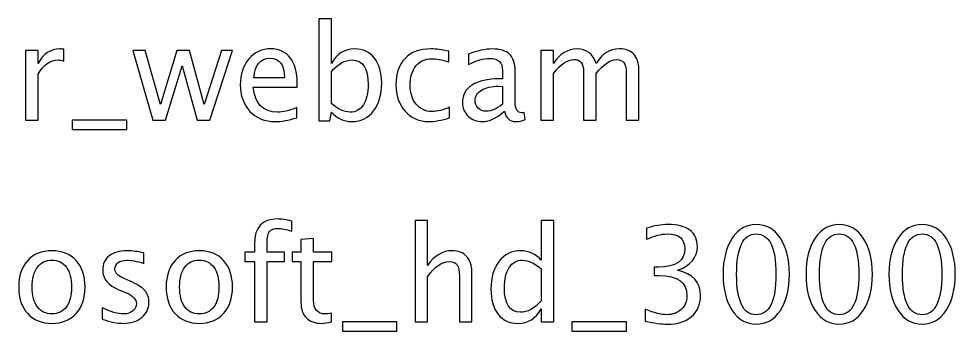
# Model space of a CAD drawing. Header units: centimetres. Extents: x -4.79 to 4.37, y -1.79 to 6.76.
# Drawn here: x -0.167 to 4.368, y 5.244 to 6.756 of the extents above; entities that cross this region are included whole.
import ezdxf

# ---------------------------------------------------------------- set-up
doc = ezdxf.new("R2010")
doc.units = ezdxf.units.CM
doc.header["$MEASUREMENT"] = 0
doc.layers.add('Layer 1', color=7, linetype='Continuous')

msp = doc.modelspace()

# ---------------------------------------------------------------- linework, layer by layer
at = {"layer": 'Layer 1'}
for points, knots in [([(1.28655, 6.26214), (1.28655, 6.26214), (1.28655, 6.75554), (1.28655, 6.75554), (1.28655, 6.75554), (1.28655, 6.75554), (1.34751, 6.75554), (1.34751, 6.75554), (1.34751, 6.75554), (1.34751, 6.75554), (1.34751, 6.53889), (1.34751, 6.53889), (1.34751, 6.53889), (1.37249, 6.58599), (1.41006, 6.60949), (1.46012, 6.60949), (1.46012, 6.60949), (1.50065, 6.60949), (1.53251, 6.59477), (1.55579, 6.56525), (1.55579, 6.56525), (1.57907, 6.53572), (1.59072, 6.4954), (1.59072, 6.44428), (1.59072, 6.44428), (1.59072, 6.38861), (1.57749, 6.34363), (1.55113, 6.30955), (1.55113, 6.30955), (1.52478, 6.27537), (1.49007, 6.25833), (1.4471, 6.25833), (1.4471, 6.25833), (1.4072, 6.25833), (1.37397, 6.27357), (1.34751, 6.30416), (1.34751, 6.30416), (1.34751, 6.30416), (1.3401, 6.26214), (1.3401, 6.26214), (1.3401, 6.26214), (1.3401, 6.26214), (1.28655, 6.26214), (1.28655, 6.26214)], [0, 0, 0, 0, 0.0833333, 0.0833333, 0.0833333, 0.0833333, 0.1666667, 0.1666667, 0.1666667, 0.1666667, 0.25, 0.25, 0.25, 0.25, 0.3333333, 0.3333333, 0.3333333, 0.3333333, 0.4166667, 0.4166667, 0.4166667, 0.4166667, 0.5, 0.5, 0.5, 0.5, 0.5833333, 0.5833333, 0.5833333, 0.5833333, 0.6666667, 0.6666667, 0.6666667, 0.6666667, 0.75, 0.75, 0.75, 0.75, 0.8333333, 0.8333333, 0.8333333, 0.8333333, 1, 1, 1, 1]), ([(-0.13384, 6.26595), (-0.13384, 6.26595), (-0.13384, 6.6025), (-0.13384, 6.6025), (-0.13384, 6.6025), (-0.13384, 6.6025), (-0.07288, 6.6025), (-0.07288, 6.6025), (-0.07288, 6.6025), (-0.07288, 6.6025), (-0.07288, 6.53889), (-0.07288, 6.53889), (-0.07288, 6.53889), (-0.04864, 6.58599), (-0.01351, 6.60949), (0.03264, 6.60949), (0.03264, 6.60949), (0.03888, 6.60949), (0.04544, 6.60896), (0.05222, 6.6079), (0.05222, 6.6079), (0.05222, 6.6079), (0.05222, 6.55085), (0.05222, 6.55085), (0.05222, 6.55085), (0.04163, 6.55435), (0.03232, 6.55615), (0.02428, 6.55615), (0.02428, 6.55615), (-0.01446, 6.55615), (-0.04684, 6.53329), (-0.07288, 6.48746), (-0.07288, 6.48746), (-0.07288, 6.48746), (-0.07288, 6.26595), (-0.07288, 6.26595), (-0.07288, 6.26595), (-0.07288, 6.26595), (-0.13384, 6.26595), (-0.13384, 6.26595)], [0, 0, 0, 0, 0.0909091, 0.0909091, 0.0909091, 0.0909091, 0.1818182, 0.1818182, 0.1818182, 0.1818182, 0.2727273, 0.2727273, 0.2727273, 0.2727273, 0.3636364, 0.3636364, 0.3636364, 0.3636364, 0.4545455, 0.4545455, 0.4545455, 0.4545455, 0.5454545, 0.5454545, 0.5454545, 0.5454545, 0.6363636, 0.6363636, 0.6363636, 0.6363636, 0.7272727, 0.7272727, 0.7272727, 0.7272727, 0.8181818, 0.8181818, 0.8181818, 0.8181818, 1, 1, 1, 1]), ([(0.48285, 6.26595), (0.48285, 6.26595), (0.38633, 6.6025), (0.38633, 6.6025), (0.38633, 6.6025), (0.38633, 6.6025), (0.44581, 6.6025), (0.44581, 6.6025), (0.44581, 6.6025), (0.44581, 6.6025), (0.51979, 6.3412), (0.51979, 6.3412), (0.51979, 6.3412), (0.51979, 6.3412), (0.59958, 6.6025), (0.59958, 6.6025), (0.59958, 6.6025), (0.59958, 6.6025), (0.66054, 6.6025), (0.66054, 6.6025), (0.66054, 6.6025), (0.66054, 6.6025), (0.73071, 6.34162), (0.73071, 6.34162), (0.73071, 6.34162), (0.73071, 6.34162), (0.81559, 6.6025), (0.81559, 6.6025), (0.81559, 6.6025), (0.81559, 6.6025), (0.86766, 6.6025), (0.86766, 6.6025), (0.86766, 6.6025), (0.86766, 6.6025), (0.75781, 6.26595), (0.75781, 6.26595), (0.75781, 6.26595), (0.75781, 6.26595), (0.69685, 6.26595), (0.69685, 6.26595), (0.69685, 6.26595), (0.69685, 6.26595), (0.62467, 6.52842), (0.62467, 6.52842), (0.62467, 6.52842), (0.62467, 6.52842), (0.54381, 6.26595), (0.54381, 6.26595), (0.54381, 6.26595), (0.54381, 6.26595), (0.48285, 6.26595), (0.48285, 6.26595)], [0, 0, 0, 0, 0.0714286, 0.0714286, 0.0714286, 0.0714286, 0.1428571, 0.1428571, 0.1428571, 0.1428571, 0.2142857, 0.2142857, 0.2142857, 0.2142857, 0.2857143, 0.2857143, 0.2857143, 0.2857143, 0.3571429, 0.3571429, 0.3571429, 0.3571429, 0.4285714, 0.4285714, 0.4285714, 0.4285714, 0.5, 0.5, 0.5, 0.5, 0.5714286, 0.5714286, 0.5714286, 0.5714286, 0.6428571, 0.6428571, 0.6428571, 0.6428571, 0.7142857, 0.7142857, 0.7142857, 0.7142857, 0.7857143, 0.7857143, 0.7857143, 0.7857143, 0.8571429, 0.8571429, 0.8571429, 0.8571429, 1, 1, 1, 1]), ([(1.17977, 6.27675), (1.13881, 6.26447), (1.10378, 6.25833), (1.07457, 6.25833), (1.07457, 6.25833), (1.02472, 6.25833), (0.98419, 6.27484), (0.95296, 6.30775), (0.95296, 6.30775), (0.92174, 6.34067), (0.90608, 6.38332), (0.90608, 6.43581), (0.90608, 6.43581), (0.90608, 6.48672), (0.91984, 6.52852), (0.94746, 6.56123), (0.94746, 6.56123), (0.97508, 6.59382), (1.01043, 6.61012), (1.05351, 6.61012), (1.05351, 6.61012), (1.09425, 6.61012), (1.12579, 6.59562), (1.14802, 6.56662), (1.14802, 6.56662), (1.17024, 6.53762), (1.18135, 6.49656), (1.18135, 6.44333), (1.18135, 6.44333), (1.18135, 6.44333), (1.18104, 6.4247), (1.18104, 6.4247), (1.18104, 6.4247), (1.18104, 6.4247), (0.96831, 6.4247), (0.96831, 6.4247), (0.96831, 6.4247), (0.9772, 6.34427), (1.01646, 6.30405), (1.086, 6.30405), (1.086, 6.30405), (1.1115, 6.30405), (1.14272, 6.31125), (1.17977, 6.32564), (1.17977, 6.32564), (1.17977, 6.32564), (1.17977, 6.27675), (1.17977, 6.27675)], [0, 0, 0, 0, 0.0769231, 0.0769231, 0.0769231, 0.0769231, 0.1538462, 0.1538462, 0.1538462, 0.1538462, 0.2307692, 0.2307692, 0.2307692, 0.2307692, 0.3076923, 0.3076923, 0.3076923, 0.3076923, 0.3846154, 0.3846154, 0.3846154, 0.3846154, 0.4615385, 0.4615385, 0.4615385, 0.4615385, 0.5384615, 0.5384615, 0.5384615, 0.5384615, 0.6153846, 0.6153846, 0.6153846, 0.6153846, 0.6923077, 0.6923077, 0.6923077, 0.6923077, 0.7692308, 0.7692308, 0.7692308, 0.7692308, 0.8461538, 0.8461538, 0.8461538, 0.8461538, 1, 1, 1, 1]), ([(1.91986, 6.27611), (1.88038, 6.26426), (1.84631, 6.25833), (1.81763, 6.25833), (1.81763, 6.25833), (1.77212, 6.25833), (1.73444, 6.27516), (1.70449, 6.30871), (1.70449, 6.30871), (1.67454, 6.34236), (1.65951, 6.3848), (1.65951, 6.43592), (1.65951, 6.43592), (1.65951, 6.49053), (1.67433, 6.53318), (1.70396, 6.56366), (1.70396, 6.56366), (1.73359, 6.59425), (1.77497, 6.60949), (1.8281, 6.60949), (1.8281, 6.60949), (1.85424, 6.60949), (1.88367, 6.60589), (1.91605, 6.59869), (1.91605, 6.59869), (1.91605, 6.59869), (1.91605, 6.54726), (1.91605, 6.54726), (1.91605, 6.54726), (1.88165, 6.55742), (1.85361, 6.5625), (1.83202, 6.5625), (1.83202, 6.5625), (1.80069, 6.5625), (1.77561, 6.55075), (1.75688, 6.52736), (1.75688, 6.52736), (1.73814, 6.50397), (1.72873, 6.47275), (1.72873, 6.4338), (1.72873, 6.4338), (1.72873, 6.39602), (1.73846, 6.36554), (1.75783, 6.34215), (1.75783, 6.34215), (1.7772, 6.31887), (1.80249, 6.30723), (1.83392, 6.30723), (1.83392, 6.30723), (1.86176, 6.30723), (1.89033, 6.31442), (1.91986, 6.32882), (1.91986, 6.32882), (1.91986, 6.32882), (1.91986, 6.27611), (1.91986, 6.27611)], [0, 0, 0, 0, 0.0666667, 0.0666667, 0.0666667, 0.0666667, 0.1333333, 0.1333333, 0.1333333, 0.1333333, 0.2, 0.2, 0.2, 0.2, 0.2666667, 0.2666667, 0.2666667, 0.2666667, 0.3333333, 0.3333333, 0.3333333, 0.3333333, 0.4, 0.4, 0.4, 0.4, 0.4666667, 0.4666667, 0.4666667, 0.4666667, 0.5333333, 0.5333333, 0.5333333, 0.5333333, 0.6, 0.6, 0.6, 0.6, 0.6666667, 0.6666667, 0.6666667, 0.6666667, 0.7333333, 0.7333333, 0.7333333, 0.7333333, 0.8, 0.8, 0.8, 0.8, 0.8666667, 0.8666667, 0.8666667, 0.8666667, 1, 1, 1, 1]), ([(2.18487, 6.30881), (2.14825, 6.27516), (2.11301, 6.25833), (2.07914, 6.25833), (2.07914, 6.25833), (2.05131, 6.25833), (2.02813, 6.26701), (2.00982, 6.28447), (2.00982, 6.28447), (1.99141, 6.30193), (1.9822, 6.32395), (1.9822, 6.35051), (1.9822, 6.35051), (1.9822, 6.38724), (1.99765, 6.41549), (2.02856, 6.43518), (2.02856, 6.43518), (2.05946, 6.45486), (2.1038, 6.46471), (2.16159, 6.46471), (2.16159, 6.46471), (2.16159, 6.46471), (2.17588, 6.46471), (2.17588, 6.46471), (2.17588, 6.46471), (2.17588, 6.46471), (2.17588, 6.50524), (2.17588, 6.50524), (2.17588, 6.50524), (2.17588, 6.54429), (2.15556, 6.56377), (2.11481, 6.56377), (2.11481, 6.56377), (2.08327, 6.56377), (2.04877, 6.55382), (2.01141, 6.53392), (2.01141, 6.53392), (2.01141, 6.53392), (2.01141, 6.58409), (2.01141, 6.58409), (2.01141, 6.58409), (2.05247, 6.60102), (2.09121, 6.60949), (2.12751, 6.60949), (2.12751, 6.60949), (2.16487, 6.60949), (2.19249, 6.60102), (2.21017, 6.58398), (2.21017, 6.58398), (2.22795, 6.56694), (2.23684, 6.54069), (2.23684, 6.50524), (2.23684, 6.50524), (2.23684, 6.50524), (2.23684, 6.35316), (2.23684, 6.35316), (2.23684, 6.35316), (2.23684, 6.31834), (2.24752, 6.30088), (2.26901, 6.30088), (2.26901, 6.30088), (2.27165, 6.30088), (2.27557, 6.3013), (2.28076, 6.30215), (2.28076, 6.30215), (2.28076, 6.30215), (2.2851, 6.26828), (2.2851, 6.26828), (2.2851, 6.26828), (2.27123, 6.26161), (2.25599, 6.25833), (2.23927, 6.25833), (2.23927, 6.25833), (2.2108, 6.25833), (2.1927, 6.27516), (2.18487, 6.30881)], [0, 0, 0, 0, 0.05, 0.05, 0.05, 0.05, 0.1, 0.1, 0.1, 0.1, 0.15, 0.15, 0.15, 0.15, 0.2, 0.2, 0.2, 0.2, 0.25, 0.25, 0.25, 0.25, 0.3, 0.3, 0.3, 0.3, 0.35, 0.35, 0.35, 0.35, 0.4, 0.4, 0.4, 0.4, 0.45, 0.45, 0.45, 0.45, 0.5, 0.5, 0.5, 0.5, 0.55, 0.55, 0.55, 0.55, 0.6, 0.6, 0.6, 0.6, 0.65, 0.65, 0.65, 0.65, 0.7, 0.7, 0.7, 0.7, 0.75, 0.75, 0.75, 0.75, 0.8, 0.8, 0.8, 0.8, 0.85, 0.85, 0.85, 0.85, 0.9, 0.9, 0.9, 0.9, 1, 1, 1, 1]), ([(2.36204, 6.26595), (2.36204, 6.26595), (2.36204, 6.6025), (2.36204, 6.6025), (2.36204, 6.6025), (2.36204, 6.6025), (2.423, 6.6025), (2.423, 6.6025), (2.423, 6.6025), (2.423, 6.6025), (2.423, 6.53889), (2.423, 6.53889), (2.423, 6.53889), (2.45274, 6.58599), (2.49084, 6.60949), (2.53751, 6.60949), (2.53751, 6.60949), (2.58249, 6.60949), (2.61308, 6.58599), (2.62938, 6.53889), (2.62938, 6.53889), (2.65827, 6.58641), (2.69594, 6.61012), (2.74219, 6.61012), (2.74219, 6.61012), (2.77172, 6.61012), (2.79469, 6.60144), (2.81109, 6.58398), (2.81109, 6.58398), (2.8275, 6.56652), (2.83575, 6.54207), (2.83575, 6.51064), (2.83575, 6.51064), (2.83575, 6.51064), (2.83575, 6.26595), (2.83575, 6.26595), (2.83575, 6.26595), (2.83575, 6.26595), (2.77479, 6.26595), (2.77479, 6.26595), (2.77479, 6.26595), (2.77479, 6.26595), (2.77479, 6.50058), (2.77479, 6.50058), (2.77479, 6.50058), (2.77479, 6.53889), (2.75955, 6.55805), (2.72907, 6.55805), (2.72907, 6.55805), (2.69743, 6.55805), (2.66419, 6.53572), (2.62938, 6.49095), (2.62938, 6.49095), (2.62938, 6.49095), (2.62938, 6.26595), (2.62938, 6.26595), (2.62938, 6.26595), (2.62938, 6.26595), (2.56842, 6.26595), (2.56842, 6.26595), (2.56842, 6.26595), (2.56842, 6.26595), (2.56842, 6.50079), (2.56842, 6.50079), (2.56842, 6.50079), (2.56842, 6.53942), (2.55296, 6.55869), (2.52195, 6.55869), (2.52195, 6.55869), (2.49116, 6.55869), (2.45814, 6.53625), (2.423, 6.49127), (2.423, 6.49127), (2.423, 6.49127), (2.423, 6.26595), (2.423, 6.26595), (2.423, 6.26595), (2.423, 6.26595), (2.36204, 6.26595), (2.36204, 6.26595)], [0, 0, 0, 0, 0.047619, 0.047619, 0.047619, 0.047619, 0.0952381, 0.0952381, 0.0952381, 0.0952381, 0.1428571, 0.1428571, 0.1428571, 0.1428571, 0.1904762, 0.1904762, 0.1904762, 0.1904762, 0.2380952, 0.2380952, 0.2380952, 0.2380952, 0.2857143, 0.2857143, 0.2857143, 0.2857143, 0.3333333, 0.3333333, 0.3333333, 0.3333333, 0.3809524, 0.3809524, 0.3809524, 0.3809524, 0.4285714, 0.4285714, 0.4285714, 0.4285714, 0.4761905, 0.4761905, 0.4761905, 0.4761905, 0.5238095, 0.5238095, 0.5238095, 0.5238095, 0.5714286, 0.5714286, 0.5714286, 0.5714286, 0.6190476, 0.6190476, 0.6190476, 0.6190476, 0.6666667, 0.6666667, 0.6666667, 0.6666667, 0.7142857, 0.7142857, 0.7142857, 0.7142857, 0.7619048, 0.7619048, 0.7619048, 0.7619048, 0.8095238, 0.8095238, 0.8095238, 0.8095238, 0.8571429, 0.8571429, 0.8571429, 0.8571429, 0.9047619, 0.9047619, 0.9047619, 0.9047619, 1, 1, 1, 1]), ([(0.97149, 6.47042), (0.97149, 6.47042), (1.12008, 6.47042), (1.12008, 6.47042), (1.12008, 6.47042), (1.12008, 6.53307), (1.09669, 6.5644), (1.05001, 6.5644), (1.05001, 6.5644), (1.00302, 6.5644), (0.97688, 6.53307), (0.97149, 6.47042)], [0, 0, 0, 0, 0.25, 0.25, 0.25, 0.25, 0.5, 0.5, 0.5, 0.5, 1, 1, 1, 1]), ([(1.34751, 6.34617), (1.37894, 6.31813), (1.40889, 6.30405), (1.43736, 6.30405), (1.43736, 6.30405), (1.46541, 6.30405), (1.4871, 6.3158), (1.50234, 6.33919), (1.50234, 6.33919), (1.51769, 6.36258), (1.52531, 6.39549), (1.52531, 6.43804), (1.52531, 6.43804), (1.52531, 6.51678), (1.49928, 6.55615), (1.44721, 6.55615), (1.44721, 6.55615), (1.41313, 6.55615), (1.3799, 6.53773), (1.34751, 6.50079), (1.34751, 6.50079), (1.34751, 6.50079), (1.34751, 6.34617), (1.34751, 6.34617)], [0, 0, 0, 0, 0.1428571, 0.1428571, 0.1428571, 0.1428571, 0.2857143, 0.2857143, 0.2857143, 0.2857143, 0.4285714, 0.4285714, 0.4285714, 0.4285714, 0.5714286, 0.5714286, 0.5714286, 0.5714286, 0.7142857, 0.7142857, 0.7142857, 0.7142857, 1, 1, 1, 1]), ([(2.17588, 6.34204), (2.17588, 6.34204), (2.17588, 6.42851), (2.17588, 6.42851), (2.17588, 6.42851), (2.17588, 6.42851), (2.1563, 6.42915), (2.1563, 6.42915), (2.1563, 6.42915), (2.12243, 6.42915), (2.09512, 6.4229), (2.07428, 6.41041), (2.07428, 6.41041), (2.05353, 6.39782), (2.04316, 6.3812), (2.04316, 6.36046), (2.04316, 6.36046), (2.04316, 6.34596), (2.04835, 6.33368), (2.05861, 6.32363), (2.05861, 6.32363), (2.06898, 6.31358), (2.08158, 6.3085), (2.0965, 6.3085), (2.0965, 6.3085), (2.1219, 6.3085), (2.14836, 6.31971), (2.17588, 6.34204)], [0, 0, 0, 0, 0.125, 0.125, 0.125, 0.125, 0.25, 0.25, 0.25, 0.25, 0.375, 0.375, 0.375, 0.375, 0.5, 0.5, 0.5, 0.5, 0.625, 0.625, 0.625, 0.625, 0.75, 0.75, 0.75, 0.75, 1, 1, 1, 1]), ([(0.09169, 6.22023), (0.09169, 6.22023), (0.09169, 6.26595), (0.09169, 6.26595), (0.09169, 6.26595), (0.09169, 6.26595), (0.35585, 6.26595), (0.35585, 6.26595), (0.35585, 6.26595), (0.35585, 6.26595), (0.35585, 6.22023), (0.35585, 6.22023), (0.35585, 6.22023), (0.35585, 6.22023), (0.09169, 6.22023), (0.09169, 6.22023)], [0, 0, 0, 0, 0.2, 0.2, 0.2, 0.2, 0.4, 0.4, 0.4, 0.4, 0.6, 0.6, 0.6, 0.6, 1, 1, 1, 1]), ([(0.9752, 5.29017), (0.9752, 5.29017), (0.9752, 5.581), (0.9752, 5.581), (0.9752, 5.581), (0.9752, 5.581), (0.92747, 5.581), (0.92747, 5.581), (0.92747, 5.581), (0.92747, 5.581), (0.92747, 5.62672), (0.92747, 5.62672), (0.92747, 5.62672), (0.92747, 5.62672), (0.9752, 5.62672), (0.9752, 5.62672), (0.9752, 5.62672), (0.9752, 5.62672), (0.9752, 5.66704), (0.9752, 5.66704), (0.9752, 5.66704), (0.9752, 5.74726), (1.01182, 5.78738), (1.08506, 5.78738), (1.08506, 5.78738), (1.10559, 5.78738), (1.12887, 5.78399), (1.15491, 5.77722), (1.15491, 5.77722), (1.15491, 5.77722), (1.15491, 5.72832), (1.15491, 5.72832), (1.15491, 5.72832), (1.12728, 5.73721), (1.10516, 5.74166), (1.08855, 5.74166), (1.08855, 5.74166), (1.06833, 5.74166), (1.05458, 5.73689), (1.04727, 5.72726), (1.04727, 5.72726), (1.03986, 5.71763), (1.03616, 5.69975), (1.03616, 5.6736), (1.03616, 5.6736), (1.03616, 5.6736), (1.03616, 5.62672), (1.03616, 5.62672), (1.03616, 5.62672), (1.03616, 5.62672), (1.12072, 5.62672), (1.12072, 5.62672), (1.12072, 5.62672), (1.12072, 5.62672), (1.12072, 5.581), (1.12072, 5.581), (1.12072, 5.581), (1.12072, 5.581), (1.03616, 5.581), (1.03616, 5.581), (1.03616, 5.581), (1.03616, 5.581), (1.03616, 5.29017), (1.03616, 5.29017), (1.03616, 5.29017), (1.03616, 5.29017), (0.9752, 5.29017), (0.9752, 5.29017)], [0, 0, 0, 0, 0.0555556, 0.0555556, 0.0555556, 0.0555556, 0.1111111, 0.1111111, 0.1111111, 0.1111111, 0.1666667, 0.1666667, 0.1666667, 0.1666667, 0.2222222, 0.2222222, 0.2222222, 0.2222222, 0.2777778, 0.2777778, 0.2777778, 0.2777778, 0.3333333, 0.3333333, 0.3333333, 0.3333333, 0.3888889, 0.3888889, 0.3888889, 0.3888889, 0.4444444, 0.4444444, 0.4444444, 0.4444444, 0.5, 0.5, 0.5, 0.5, 0.5555556, 0.5555556, 0.5555556, 0.5555556, 0.6111111, 0.6111111, 0.6111111, 0.6111111, 0.6666667, 0.6666667, 0.6666667, 0.6666667, 0.7222222, 0.7222222, 0.7222222, 0.7222222, 0.7777778, 0.7777778, 0.7777778, 0.7777778, 0.8333333, 0.8333333, 0.8333333, 0.8333333, 0.8888889, 0.8888889, 0.8888889, 0.8888889, 1, 1, 1, 1]), ([(1.75223, 5.29017), (1.75223, 5.29017), (1.75223, 5.77976), (1.75223, 5.77976), (1.75223, 5.77976), (1.75223, 5.77976), (1.81319, 5.77976), (1.81319, 5.77976), (1.81319, 5.77976), (1.81319, 5.77976), (1.81319, 5.56311), (1.81319, 5.56311), (1.81319, 5.56311), (1.84547, 5.61021), (1.88505, 5.63371), (1.93183, 5.63371), (1.93183, 5.63371), (1.96125, 5.63371), (1.98464, 5.6245), (2.00189, 5.60598), (2.00189, 5.60598), (2.01914, 5.58756), (2.02782, 5.56269), (2.02782, 5.53158), (2.02782, 5.53158), (2.02782, 5.53158), (2.02782, 5.29017), (2.02782, 5.29017), (2.02782, 5.29017), (2.02782, 5.29017), (1.96686, 5.29017), (1.96686, 5.29017), (1.96686, 5.29017), (1.96686, 5.29017), (1.96686, 5.51168), (1.96686, 5.51168), (1.96686, 5.51168), (1.96686, 5.53666), (1.96316, 5.55444), (1.95585, 5.56502), (1.95585, 5.56502), (1.94845, 5.57571), (1.93627, 5.581), (1.91924, 5.581), (1.91924, 5.581), (1.88177, 5.581), (1.84642, 5.55655), (1.81319, 5.50766), (1.81319, 5.50766), (1.81319, 5.50766), (1.81319, 5.29017), (1.81319, 5.29017), (1.81319, 5.29017), (1.81319, 5.29017), (1.75223, 5.29017), (1.75223, 5.29017)], [0, 0, 0, 0, 0.0666667, 0.0666667, 0.0666667, 0.0666667, 0.1333333, 0.1333333, 0.1333333, 0.1333333, 0.2, 0.2, 0.2, 0.2, 0.2666667, 0.2666667, 0.2666667, 0.2666667, 0.3333333, 0.3333333, 0.3333333, 0.3333333, 0.4, 0.4, 0.4, 0.4, 0.4666667, 0.4666667, 0.4666667, 0.4666667, 0.5333333, 0.5333333, 0.5333333, 0.5333333, 0.6, 0.6, 0.6, 0.6, 0.6666667, 0.6666667, 0.6666667, 0.6666667, 0.7333333, 0.7333333, 0.7333333, 0.7333333, 0.8, 0.8, 0.8, 0.8, 0.8666667, 0.8666667, 0.8666667, 0.8666667, 1, 1, 1, 1]), ([(2.36289, 5.29017), (2.36289, 5.29017), (2.36289, 5.35335), (2.36289, 5.35335), (2.36289, 5.35335), (2.33801, 5.30615), (2.30055, 5.28255), (2.25049, 5.28255), (2.25049, 5.28255), (2.20985, 5.28255), (2.17789, 5.29726), (2.15461, 5.32679), (2.15461, 5.32679), (2.13132, 5.35632), (2.11968, 5.39664), (2.11968, 5.44776), (2.11968, 5.44776), (2.11968, 5.50364), (2.13291, 5.54862), (2.15926, 5.58269), (2.15926, 5.58269), (2.18572, 5.61667), (2.22043, 5.63371), (2.26351, 5.63371), (2.26351, 5.63371), (2.30341, 5.63371), (2.33664, 5.61847), (2.36289, 5.58788), (2.36289, 5.58788), (2.36289, 5.58788), (2.36289, 5.77976), (2.36289, 5.77976), (2.36289, 5.77976), (2.36289, 5.77976), (2.42385, 5.77976), (2.42385, 5.77976), (2.42385, 5.77976), (2.42385, 5.77976), (2.42385, 5.29017), (2.42385, 5.29017), (2.42385, 5.29017), (2.42385, 5.29017), (2.36289, 5.29017), (2.36289, 5.29017)], [0, 0, 0, 0, 0.0833333, 0.0833333, 0.0833333, 0.0833333, 0.1666667, 0.1666667, 0.1666667, 0.1666667, 0.25, 0.25, 0.25, 0.25, 0.3333333, 0.3333333, 0.3333333, 0.3333333, 0.4166667, 0.4166667, 0.4166667, 0.4166667, 0.5, 0.5, 0.5, 0.5, 0.5833333, 0.5833333, 0.5833333, 0.5833333, 0.6666667, 0.6666667, 0.6666667, 0.6666667, 0.75, 0.75, 0.75, 0.75, 0.8333333, 0.8333333, 0.8333333, 0.8333333, 1, 1, 1, 1]), ([(2.86729, 5.29335), (2.86729, 5.29335), (2.86729, 5.3505), (2.86729, 5.3505), (2.86729, 5.3505), (2.91089, 5.33314), (2.94508, 5.32446), (2.97016, 5.32446), (2.97016, 5.32446), (2.99969, 5.32446), (3.0235, 5.33293), (3.04181, 5.34997), (3.04181, 5.34997), (3.06012, 5.36701), (3.06922, 5.38923), (3.06922, 5.41654), (3.06922, 5.41654), (3.06922, 5.48131), (3.02414, 5.51369), (2.93397, 5.51369), (2.93397, 5.51369), (2.93397, 5.51369), (2.90984, 5.51369), (2.90984, 5.51369), (2.90984, 5.51369), (2.90984, 5.51369), (2.90984, 5.55465), (2.90984, 5.55465), (2.90984, 5.55465), (2.90984, 5.55465), (2.93121, 5.55497), (2.93121, 5.55497), (2.93121, 5.55497), (3.01599, 5.55497), (3.05843, 5.58481), (3.05843, 5.64461), (3.05843, 5.64461), (3.05843, 5.69149), (3.03027, 5.71499), (2.97408, 5.71499), (2.97408, 5.71499), (2.94391, 5.71499), (2.91047, 5.70631), (2.87364, 5.68895), (2.87364, 5.68895), (2.87364, 5.68895), (2.87364, 5.74229), (2.87364, 5.74229), (2.87364, 5.74229), (2.90973, 5.75457), (2.94455, 5.76071), (2.97799, 5.76071), (2.97799, 5.76071), (3.0235, 5.76071), (3.05853, 5.7516), (3.08287, 5.7334), (3.08287, 5.7334), (3.10721, 5.7153), (3.11939, 5.68895), (3.11939, 5.65445), (3.11939, 5.65445), (3.11939, 5.60058), (3.08753, 5.56216), (3.02371, 5.5393), (3.02371, 5.5393), (3.09769, 5.52205), (3.13463, 5.48152), (3.13463, 5.41749), (3.13463, 5.41749), (3.13463, 5.37431), (3.12034, 5.34034), (3.09187, 5.31568), (3.09187, 5.31568), (3.0634, 5.29102), (3.02424, 5.27874), (2.9745, 5.27874), (2.9745, 5.27874), (2.94614, 5.27874), (2.91047, 5.28361), (2.86729, 5.29335)], [0, 0, 0, 0, 0.047619, 0.047619, 0.047619, 0.047619, 0.0952381, 0.0952381, 0.0952381, 0.0952381, 0.1428571, 0.1428571, 0.1428571, 0.1428571, 0.1904762, 0.1904762, 0.1904762, 0.1904762, 0.2380952, 0.2380952, 0.2380952, 0.2380952, 0.2857143, 0.2857143, 0.2857143, 0.2857143, 0.3333333, 0.3333333, 0.3333333, 0.3333333, 0.3809524, 0.3809524, 0.3809524, 0.3809524, 0.4285714, 0.4285714, 0.4285714, 0.4285714, 0.4761905, 0.4761905, 0.4761905, 0.4761905, 0.5238095, 0.5238095, 0.5238095, 0.5238095, 0.5714286, 0.5714286, 0.5714286, 0.5714286, 0.6190476, 0.6190476, 0.6190476, 0.6190476, 0.6666667, 0.6666667, 0.6666667, 0.6666667, 0.7142857, 0.7142857, 0.7142857, 0.7142857, 0.7619048, 0.7619048, 0.7619048, 0.7619048, 0.8095238, 0.8095238, 0.8095238, 0.8095238, 0.8571429, 0.8571429, 0.8571429, 0.8571429, 0.9047619, 0.9047619, 0.9047619, 0.9047619, 1, 1, 1, 1]), ([(3.40471, 5.27874), (3.35656, 5.27874), (3.31772, 5.30086), (3.28829, 5.34499), (3.28829, 5.34499), (3.25877, 5.38912), (3.24406, 5.44733), (3.24406, 5.51972), (3.24406, 5.51972), (3.24406, 5.59211), (3.25877, 5.65032), (3.28829, 5.69445), (3.28829, 5.69445), (3.31772, 5.73859), (3.35656, 5.76071), (3.40471, 5.76071), (3.40471, 5.76071), (3.45308, 5.76071), (3.49192, 5.73869), (3.52134, 5.69467), (3.52134, 5.69467), (3.55065, 5.65064), (3.56537, 5.59232), (3.56537, 5.51972), (3.56537, 5.51972), (3.56537, 5.44733), (3.55065, 5.38912), (3.52134, 5.34499), (3.52134, 5.34499), (3.49192, 5.30086), (3.45308, 5.27874), (3.40471, 5.27874)], [0, 0, 0, 0, 0.1111111, 0.1111111, 0.1111111, 0.1111111, 0.2222222, 0.2222222, 0.2222222, 0.2222222, 0.3333333, 0.3333333, 0.3333333, 0.3333333, 0.4444444, 0.4444444, 0.4444444, 0.4444444, 0.5555556, 0.5555556, 0.5555556, 0.5555556, 0.6666667, 0.6666667, 0.6666667, 0.6666667, 0.7777778, 0.7777778, 0.7777778, 0.7777778, 1, 1, 1, 1]), ([(3.80624, 5.27874), (3.75809, 5.27874), (3.71925, 5.30086), (3.68982, 5.34499), (3.68982, 5.34499), (3.6603, 5.38912), (3.64559, 5.44733), (3.64559, 5.51972), (3.64559, 5.51972), (3.64559, 5.59211), (3.6603, 5.65032), (3.68982, 5.69445), (3.68982, 5.69445), (3.71925, 5.73859), (3.75809, 5.76071), (3.80624, 5.76071), (3.80624, 5.76071), (3.85461, 5.76071), (3.89345, 5.73869), (3.92287, 5.69467), (3.92287, 5.69467), (3.95218, 5.65064), (3.9669, 5.59232), (3.9669, 5.51972), (3.9669, 5.51972), (3.9669, 5.44733), (3.95218, 5.38912), (3.92287, 5.34499), (3.92287, 5.34499), (3.89345, 5.30086), (3.85461, 5.27874), (3.80624, 5.27874)], [0, 0, 0, 0, 0.1111111, 0.1111111, 0.1111111, 0.1111111, 0.2222222, 0.2222222, 0.2222222, 0.2222222, 0.3333333, 0.3333333, 0.3333333, 0.3333333, 0.4444444, 0.4444444, 0.4444444, 0.4444444, 0.5555556, 0.5555556, 0.5555556, 0.5555556, 0.6666667, 0.6666667, 0.6666667, 0.6666667, 0.7777778, 0.7777778, 0.7777778, 0.7777778, 1, 1, 1, 1]), ([(4.20777, 5.27874), (4.15962, 5.27874), (4.12078, 5.30086), (4.09135, 5.34499), (4.09135, 5.34499), (4.06183, 5.38912), (4.04712, 5.44733), (4.04712, 5.51972), (4.04712, 5.51972), (4.04712, 5.59211), (4.06183, 5.65032), (4.09135, 5.69445), (4.09135, 5.69445), (4.12078, 5.73859), (4.15962, 5.76071), (4.20777, 5.76071), (4.20777, 5.76071), (4.25614, 5.76071), (4.29498, 5.73869), (4.3244, 5.69467), (4.3244, 5.69467), (4.35371, 5.65064), (4.36843, 5.59232), (4.36843, 5.51972), (4.36843, 5.51972), (4.36843, 5.44733), (4.35371, 5.38912), (4.3244, 5.34499), (4.3244, 5.34499), (4.29498, 5.30086), (4.25614, 5.27874), (4.20777, 5.27874)], [0, 0, 0, 0, 0.1111111, 0.1111111, 0.1111111, 0.1111111, 0.2222222, 0.2222222, 0.2222222, 0.2222222, 0.3333333, 0.3333333, 0.3333333, 0.3333333, 0.4444444, 0.4444444, 0.4444444, 0.4444444, 0.5555556, 0.5555556, 0.5555556, 0.5555556, 0.6666667, 0.6666667, 0.6666667, 0.6666667, 0.7777778, 0.7777778, 0.7777778, 0.7777778, 1, 1, 1, 1]), ([(3.4046, 5.32446), (3.46821, 5.32446), (3.49996, 5.38955), (3.49996, 5.51972), (3.49996, 5.51972), (3.49996, 5.6499), (3.46821, 5.71499), (3.4046, 5.71499), (3.4046, 5.71499), (3.34121, 5.71499), (3.30946, 5.6499), (3.30946, 5.51972), (3.30946, 5.51972), (3.30946, 5.38955), (3.34121, 5.32446), (3.4046, 5.32446)], [0, 0, 0, 0, 0.2, 0.2, 0.2, 0.2, 0.4, 0.4, 0.4, 0.4, 0.6, 0.6, 0.6, 0.6, 1, 1, 1, 1]), ([(3.80613, 5.32446), (3.86974, 5.32446), (3.90149, 5.38955), (3.90149, 5.51972), (3.90149, 5.51972), (3.90149, 5.6499), (3.86974, 5.71499), (3.80613, 5.71499), (3.80613, 5.71499), (3.74274, 5.71499), (3.71099, 5.6499), (3.71099, 5.51972), (3.71099, 5.51972), (3.71099, 5.38955), (3.74274, 5.32446), (3.80613, 5.32446)], [0, 0, 0, 0, 0.2, 0.2, 0.2, 0.2, 0.4, 0.4, 0.4, 0.4, 0.6, 0.6, 0.6, 0.6, 1, 1, 1, 1]), ([(4.20766, 5.32446), (4.27127, 5.32446), (4.30302, 5.38955), (4.30302, 5.51972), (4.30302, 5.51972), (4.30302, 5.6499), (4.27127, 5.71499), (4.20766, 5.71499), (4.20766, 5.71499), (4.14427, 5.71499), (4.11252, 5.6499), (4.11252, 5.51972), (4.11252, 5.51972), (4.11252, 5.38955), (4.14427, 5.32446), (4.20766, 5.32446)], [0, 0, 0, 0, 0.2, 0.2, 0.2, 0.2, 0.4, 0.4, 0.4, 0.4, 0.6, 0.6, 0.6, 0.6, 1, 1, 1, 1]), ([(1.34774, 5.29028), (1.3289, 5.28509), (1.31249, 5.28255), (1.29863, 5.28255), (1.29863, 5.28255), (1.26751, 5.28255), (1.24328, 5.29144), (1.22592, 5.30922), (1.22592, 5.30922), (1.20846, 5.327), (1.19978, 5.35166), (1.19978, 5.3833), (1.19978, 5.3833), (1.19978, 5.3833), (1.19978, 5.581), (1.19978, 5.581), (1.19978, 5.581), (1.19978, 5.581), (1.15766, 5.581), (1.15766, 5.581), (1.15766, 5.581), (1.15766, 5.581), (1.15766, 5.62672), (1.15766, 5.62672), (1.15766, 5.62672), (1.15766, 5.62672), (1.19978, 5.62672), (1.19978, 5.62672), (1.19978, 5.62672), (1.19978, 5.62672), (1.19978, 5.68757), (1.19978, 5.68757), (1.19978, 5.68757), (1.19978, 5.68757), (1.26074, 5.6934), (1.26074, 5.6934), (1.26074, 5.6934), (1.26074, 5.6934), (1.26074, 5.62672), (1.26074, 5.62672), (1.26074, 5.62672), (1.26074, 5.62672), (1.34901, 5.62672), (1.34901, 5.62672), (1.34901, 5.62672), (1.34901, 5.62672), (1.34901, 5.581), (1.34901, 5.581), (1.34901, 5.581), (1.34901, 5.581), (1.26074, 5.581), (1.26074, 5.581), (1.26074, 5.581), (1.26074, 5.581), (1.26074, 5.39431), (1.26074, 5.39431), (1.26074, 5.39431), (1.26074, 5.35028), (1.2799, 5.32827), (1.3181, 5.32827), (1.3181, 5.32827), (1.32625, 5.32827), (1.33609, 5.32965), (1.34774, 5.33229), (1.34774, 5.33229), (1.34774, 5.33229), (1.34774, 5.29028), (1.34774, 5.29028)], [0, 0, 0, 0, 0.0555556, 0.0555556, 0.0555556, 0.0555556, 0.1111111, 0.1111111, 0.1111111, 0.1111111, 0.1666667, 0.1666667, 0.1666667, 0.1666667, 0.2222222, 0.2222222, 0.2222222, 0.2222222, 0.2777778, 0.2777778, 0.2777778, 0.2777778, 0.3333333, 0.3333333, 0.3333333, 0.3333333, 0.3888889, 0.3888889, 0.3888889, 0.3888889, 0.4444444, 0.4444444, 0.4444444, 0.4444444, 0.5, 0.5, 0.5, 0.5, 0.5555556, 0.5555556, 0.5555556, 0.5555556, 0.6111111, 0.6111111, 0.6111111, 0.6111111, 0.6666667, 0.6666667, 0.6666667, 0.6666667, 0.7222222, 0.7222222, 0.7222222, 0.7222222, 0.7777778, 0.7777778, 0.7777778, 0.7777778, 0.8333333, 0.8333333, 0.8333333, 0.8333333, 0.8888889, 0.8888889, 0.8888889, 0.8888889, 1, 1, 1, 1]), ([(-0.00618, 5.28255), (-0.05561, 5.28255), (-0.09477, 5.29832), (-0.12355, 5.32986), (-0.12355, 5.32986), (-0.15245, 5.3614), (-0.16684, 5.40426), (-0.16684, 5.45834), (-0.16684, 5.45834), (-0.16684, 5.51231), (-0.15245, 5.55507), (-0.12355, 5.5865), (-0.12355, 5.5865), (-0.09477, 5.61794), (-0.05561, 5.63371), (-0.00618, 5.63371), (-0.00618, 5.63371), (0.04324, 5.63371), (0.0824, 5.61794), (0.11118, 5.5865), (0.11118, 5.5865), (0.14008, 5.55507), (0.15447, 5.51231), (0.15447, 5.45834), (0.15447, 5.45834), (0.15447, 5.40426), (0.14008, 5.3614), (0.11118, 5.32986), (0.11118, 5.32986), (0.0824, 5.29832), (0.04324, 5.28255), (-0.00618, 5.28255)], [0, 0, 0, 0, 0.1111111, 0.1111111, 0.1111111, 0.1111111, 0.2222222, 0.2222222, 0.2222222, 0.2222222, 0.3333333, 0.3333333, 0.3333333, 0.3333333, 0.4444444, 0.4444444, 0.4444444, 0.4444444, 0.5555556, 0.5555556, 0.5555556, 0.5555556, 0.6666667, 0.6666667, 0.6666667, 0.6666667, 0.7777778, 0.7777778, 0.7777778, 0.7777778, 1, 1, 1, 1]), ([(0.23787, 5.30224), (0.23787, 5.30224), (0.23787, 5.35812), (0.23787, 5.35812), (0.23787, 5.35812), (0.27776, 5.33822), (0.31237, 5.32827), (0.3419, 5.32827), (0.3419, 5.32827), (0.35947, 5.32827), (0.37407, 5.33303), (0.38561, 5.34256), (0.38561, 5.34256), (0.39714, 5.35198), (0.40297, 5.36383), (0.40297, 5.37812), (0.40297, 5.37812), (0.40297, 5.39897), (0.38677, 5.41622), (0.35439, 5.42987), (0.35439, 5.42987), (0.35439, 5.42987), (0.31872, 5.445), (0.31872, 5.445), (0.31872, 5.445), (0.26612, 5.46681), (0.23977, 5.49834), (0.23977, 5.5393), (0.23977, 5.5393), (0.23977, 5.56862), (0.25014, 5.59169), (0.27089, 5.60852), (0.27089, 5.60852), (0.29163, 5.62534), (0.3201, 5.63371), (0.35619, 5.63371), (0.35619, 5.63371), (0.37492, 5.63371), (0.3982, 5.63117), (0.42583, 5.62598), (0.42583, 5.62598), (0.42583, 5.62598), (0.43853, 5.62355), (0.43853, 5.62355), (0.43853, 5.62355), (0.43853, 5.62355), (0.43853, 5.57275), (0.43853, 5.57275), (0.43853, 5.57275), (0.40455, 5.58291), (0.37746, 5.58799), (0.35725, 5.58799), (0.35725, 5.58799), (0.33947, 5.58799), (0.32539, 5.58407), (0.3147, 5.57634), (0.3147, 5.57634), (0.30412, 5.56862), (0.29883, 5.55825), (0.29883, 5.54523), (0.29883, 5.54523), (0.29883, 5.52692), (0.31364, 5.51136), (0.34338, 5.49877), (0.34338, 5.49877), (0.34338, 5.49877), (0.3727, 5.48639), (0.3727, 5.48639), (0.3727, 5.48639), (0.40593, 5.47242), (0.42942, 5.4576), (0.44318, 5.44204), (0.44318, 5.44204), (0.45705, 5.42648), (0.46393, 5.40701), (0.46393, 5.38373), (0.46393, 5.38373), (0.46393, 5.3542), (0.45228, 5.32996), (0.42889, 5.31102), (0.42889, 5.31102), (0.40561, 5.29208), (0.37577, 5.28255), (0.33947, 5.28255), (0.33947, 5.28255), (0.31153, 5.28255), (0.27776, 5.28911), (0.23787, 5.30224)], [0, 0, 0, 0, 0.0434783, 0.0434783, 0.0434783, 0.0434783, 0.0869565, 0.0869565, 0.0869565, 0.0869565, 0.1304348, 0.1304348, 0.1304348, 0.1304348, 0.173913, 0.173913, 0.173913, 0.173913, 0.2173913, 0.2173913, 0.2173913, 0.2173913, 0.2608696, 0.2608696, 0.2608696, 0.2608696, 0.3043478, 0.3043478, 0.3043478, 0.3043478, 0.3478261, 0.3478261, 0.3478261, 0.3478261, 0.3913043, 0.3913043, 0.3913043, 0.3913043, 0.4347826, 0.4347826, 0.4347826, 0.4347826, 0.4782609, 0.4782609, 0.4782609, 0.4782609, 0.5217391, 0.5217391, 0.5217391, 0.5217391, 0.5652174, 0.5652174, 0.5652174, 0.5652174, 0.6086957, 0.6086957, 0.6086957, 0.6086957, 0.6521739, 0.6521739, 0.6521739, 0.6521739, 0.6956522, 0.6956522, 0.6956522, 0.6956522, 0.7391304, 0.7391304, 0.7391304, 0.7391304, 0.7826087, 0.7826087, 0.7826087, 0.7826087, 0.826087, 0.826087, 0.826087, 0.826087, 0.8695652, 0.8695652, 0.8695652, 0.8695652, 0.9130435, 0.9130435, 0.9130435, 0.9130435, 1, 1, 1, 1]), ([(0.70766, 5.28255), (0.65823, 5.28255), (0.61907, 5.29832), (0.59029, 5.32986), (0.59029, 5.32986), (0.56139, 5.3614), (0.547, 5.40426), (0.547, 5.45834), (0.547, 5.45834), (0.547, 5.51231), (0.56139, 5.55507), (0.59029, 5.5865), (0.59029, 5.5865), (0.61907, 5.61794), (0.65823, 5.63371), (0.70766, 5.63371), (0.70766, 5.63371), (0.75708, 5.63371), (0.79624, 5.61794), (0.82502, 5.5865), (0.82502, 5.5865), (0.85392, 5.55507), (0.86831, 5.51231), (0.86831, 5.45834), (0.86831, 5.45834), (0.86831, 5.40426), (0.85392, 5.3614), (0.82502, 5.32986), (0.82502, 5.32986), (0.79624, 5.29832), (0.75708, 5.28255), (0.70766, 5.28255)], [0, 0, 0, 0, 0.1111111, 0.1111111, 0.1111111, 0.1111111, 0.2222222, 0.2222222, 0.2222222, 0.2222222, 0.3333333, 0.3333333, 0.3333333, 0.3333333, 0.4444444, 0.4444444, 0.4444444, 0.4444444, 0.5555556, 0.5555556, 0.5555556, 0.5555556, 0.6666667, 0.6666667, 0.6666667, 0.6666667, 0.7777778, 0.7777778, 0.7777778, 0.7777778, 1, 1, 1, 1]), ([(-0.00629, 5.32827), (0.02387, 5.32827), (0.04737, 5.33959), (0.06409, 5.36235), (0.06409, 5.36235), (0.0807, 5.385), (0.08907, 5.41706), (0.08907, 5.45834), (0.08907, 5.45834), (0.08907, 5.49951), (0.0807, 5.53147), (0.06409, 5.55412), (0.06409, 5.55412), (0.04737, 5.57666), (0.02387, 5.58799), (-0.00629, 5.58799), (-0.00629, 5.58799), (-0.03656, 5.58799), (-0.06005, 5.57666), (-0.07656, 5.55412), (-0.07656, 5.55412), (-0.09318, 5.53147), (-0.10143, 5.49951), (-0.10143, 5.45834), (-0.10143, 5.45834), (-0.10143, 5.41706), (-0.09318, 5.385), (-0.07656, 5.36235), (-0.07656, 5.36235), (-0.06005, 5.33959), (-0.03656, 5.32827), (-0.00629, 5.32827)], [0, 0, 0, 0, 0.1111111, 0.1111111, 0.1111111, 0.1111111, 0.2222222, 0.2222222, 0.2222222, 0.2222222, 0.3333333, 0.3333333, 0.3333333, 0.3333333, 0.4444444, 0.4444444, 0.4444444, 0.4444444, 0.5555556, 0.5555556, 0.5555556, 0.5555556, 0.6666667, 0.6666667, 0.6666667, 0.6666667, 0.7777778, 0.7777778, 0.7777778, 0.7777778, 1, 1, 1, 1]), ([(0.70755, 5.32827), (0.73771, 5.32827), (0.76121, 5.33959), (0.77793, 5.36235), (0.77793, 5.36235), (0.79454, 5.385), (0.80291, 5.41706), (0.80291, 5.45834), (0.80291, 5.45834), (0.80291, 5.49951), (0.79454, 5.53147), (0.77793, 5.55412), (0.77793, 5.55412), (0.76121, 5.57666), (0.73771, 5.58799), (0.70755, 5.58799), (0.70755, 5.58799), (0.67728, 5.58799), (0.65379, 5.57666), (0.63728, 5.55412), (0.63728, 5.55412), (0.62066, 5.53147), (0.61241, 5.49951), (0.61241, 5.45834), (0.61241, 5.45834), (0.61241, 5.41706), (0.62066, 5.385), (0.63728, 5.36235), (0.63728, 5.36235), (0.65379, 5.33959), (0.67728, 5.32827), (0.70755, 5.32827)], [0, 0, 0, 0, 0.1111111, 0.1111111, 0.1111111, 0.1111111, 0.2222222, 0.2222222, 0.2222222, 0.2222222, 0.3333333, 0.3333333, 0.3333333, 0.3333333, 0.4444444, 0.4444444, 0.4444444, 0.4444444, 0.5555556, 0.5555556, 0.5555556, 0.5555556, 0.6666667, 0.6666667, 0.6666667, 0.6666667, 0.7777778, 0.7777778, 0.7777778, 0.7777778, 1, 1, 1, 1]), ([(2.36289, 5.54618), (2.33124, 5.57402), (2.30129, 5.58799), (2.27293, 5.58799), (2.27293, 5.58799), (2.24499, 5.58799), (2.2234, 5.57634), (2.20805, 5.55295), (2.20805, 5.55295), (2.19271, 5.52967), (2.18509, 5.49665), (2.18509, 5.45389), (2.18509, 5.45389), (2.18509, 5.37526), (2.21112, 5.33589), (2.2633, 5.33589), (2.2633, 5.33589), (2.29716, 5.33589), (2.33039, 5.35441), (2.36289, 5.39135), (2.36289, 5.39135), (2.36289, 5.39135), (2.36289, 5.54618), (2.36289, 5.54618)], [0, 0, 0, 0, 0.1428571, 0.1428571, 0.1428571, 0.1428571, 0.2857143, 0.2857143, 0.2857143, 0.2857143, 0.4285714, 0.4285714, 0.4285714, 0.4285714, 0.5714286, 0.5714286, 0.5714286, 0.5714286, 0.7142857, 0.7142857, 0.7142857, 0.7142857, 1, 1, 1, 1]), ([(1.40044, 5.24445), (1.40044, 5.24445), (1.40044, 5.29017), (1.40044, 5.29017), (1.40044, 5.29017), (1.40044, 5.29017), (1.6646, 5.29017), (1.6646, 5.29017), (1.6646, 5.29017), (1.6646, 5.29017), (1.6646, 5.24445), (1.6646, 5.24445), (1.6646, 5.24445), (1.6646, 5.24445), (1.40044, 5.24445), (1.40044, 5.24445)], [0, 0, 0, 0, 0.2, 0.2, 0.2, 0.2, 0.4, 0.4, 0.4, 0.4, 0.6, 0.6, 0.6, 0.6, 1, 1, 1, 1]), ([(2.51169, 5.24445), (2.51169, 5.24445), (2.51169, 5.29017), (2.51169, 5.29017), (2.51169, 5.29017), (2.51169, 5.29017), (2.77585, 5.29017), (2.77585, 5.29017), (2.77585, 5.29017), (2.77585, 5.29017), (2.77585, 5.24445), (2.77585, 5.24445), (2.77585, 5.24445), (2.77585, 5.24445), (2.51169, 5.24445), (2.51169, 5.24445)], [0, 0, 0, 0, 0.2, 0.2, 0.2, 0.2, 0.4, 0.4, 0.4, 0.4, 0.6, 0.6, 0.6, 0.6, 1, 1, 1, 1])]:
    msp.add_open_spline(points, degree=3, knots=knots, dxfattribs=at)

doc.saveas('drawing.dxf')
